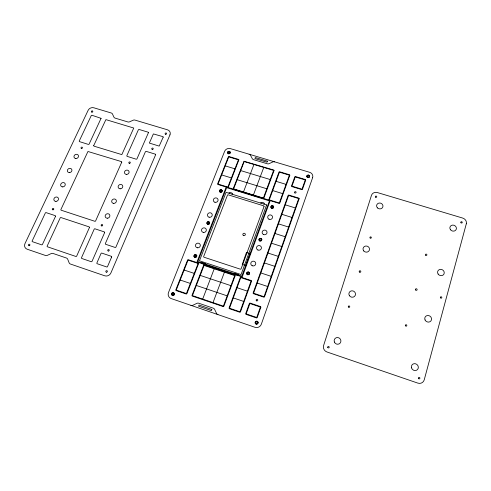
<?xml version="1.0" encoding="UTF-8"?>
<svg xmlns="http://www.w3.org/2000/svg" width="491" height="491" viewBox="0 0 491 491"><rect width="100%" height="100%" fill="white"/><g stroke="black" fill="none" stroke-linecap="round" stroke-linejoin="round"><path stroke-width="0.74" d="M213.008 302.616L224.436 272.18M253.411 194.995L263.753 167.449M202.685 299.105L214.223 268.798M243.493 191.926L253.939 164.491M232.096 194.19C234.6 193.436 227.621 191.214 229.162 193.282M263.949 204.084C266.619 203.243 259.316 201.12 261.003 203.17M225.222 165.878L234.944 168.836M240.688 170.58L270.234 179.553M276.077 181.332L286.057 184.364M221.656 174.931L231.408 177.92M237.171 179.688L266.822 188.771M272.689 190.569L282.699 193.638M285.253 204.833L295.386 207.963M281.859 214.303L292.028 217.47M278.434 223.853L288.64 227.063M274.978 233.495L285.222 236.742M271.492 243.223L281.773 246.513M267.976 253.037L278.293 256.37M264.422 262.949L274.782 266.318M260.838 272.947L271.235 276.359M257.216 283.037L267.656 286.499M184.15 270.032L194.252 273.407M200.224 275.402L230.96 285.67M237.043 287.708L247.433 291.175M180.203 280.023L190.348 283.442M196.339 285.461L227.192 295.864M233.299 297.92L243.72 301.437M217.943 314.596A2.633 2.565 -32.2 0 1 216.476 313.289L214.684 309.471A2.633 2.553 -33.4 0 0 213.223 308.164L198.818 303.248A2.627 2.529 -34.7 0 0 196.836 303.37L192.938 305.224A2.621 2.523 -34.9 0 1 190.95 305.347M274.635 161.846A2.449 2.234 -3.8 0 0 272.769 161.975L269.148 163.638A2.443 2.228 -4.7 0 1 267.282 163.773L253.632 159.679A2.437 2.216 -6.8 0 1 252.245 158.568L250.514 155.322A2.43 2.21 -7.6 0 0 249.133 154.217M101.072 118.337L89.055 144.219L88.374 144.422L79.333 141.568L79.247 141.015L91.308 115.477L91.977 115.275L101.072 118.337M250.042 253.595L246.464 252.46L242.235 264.526L245.703 265.447L250.036 253.663M93.671 145.686L94.02 146.165L121.836 154.61L133.748 128.041L105.89 119.62L93.671 145.686M238.865 159.882L228.327 187.089A0.614 0.571 -11.5 0 1 227.542 187.452L218.035 184.512A0.614 0.565 -13 0 1 217.673 183.794L228.401 156.733L229.064 156.555L238.46 159.385L238.865 159.882M163.227 137.099L159.194 146.103L149.356 143.077L153.382 133.92L162.852 136.621L163.227 137.099M155.672 154.647L115.925 247.065A0.638 0.583 -32.7 0 1 115.103 247.446L105.694 244.297A0.638 0.577 -33.1 0 1 105.369 243.542L145.44 151.682L146.201 151.369L155.297 154.156L155.672 154.647M238.35 274.807L237.705 275.248L234.612 274.217L234.373 273.702L234.974 273.352L238.35 274.807M148.448 132.65L136.897 159.004L136.21 159.213L126.966 156.31L126.831 155.721L138.437 129.673L139.113 129.471L148.086 132.171L148.448 132.65M121.774 162.091L95.616 220.907A0.626 0.565 -31.1 0 1 94.806 221.275L61.215 210.222A0.626 0.552 -32.2 0 1 60.921 209.491L87.944 151.486L121.412 161.6L121.774 162.091M205.612 263.974L204.999 264.422L201.93 263.403L201.697 262.894L202.298 262.55L205.612 263.974M466.309 223.798L424.224 379.868A5.45 5.045 44.9 0 1 417.786 383.097L326.938 351.961A5.155 4.99 40.8 0 1 323.606 345.511L371.478 195.338A4.787 4.364 12.5 0 1 377.37 192.558L462.694 218.072A4.996 4.45 22.5 0 1 466.309 223.798M312.62 177.674L261.322 324.244A4.959 4.91 -13.3 0 1 255.001 327.301L171.187 298.571A4.898 4.658 -35.3 0 1 168.487 292.55L224.645 151.271A4.542 4.112 -10.3 0 1 230.445 148.632L309.606 172.298A4.652 4.266 1.8 0 1 312.62 177.674M260.396 307.059L256.713 317.481L246.157 313.89L249.882 303.512L260.396 307.059M298.712 198.548L264.041 296.73L253.565 293.225L288.616 195.449L298.712 198.548M305.273 179.958L302.008 189.207L291.949 186.15L295.251 176.938L305.273 179.958M255.645 321.507L255.136 322.937L256.136 324.078L257.634 323.79L258.137 322.36L257.143 321.218L255.645 321.507M307.225 175.367L306.783 176.613L307.74 177.589L309.146 177.319L309.582 176.073L308.624 175.097L307.225 175.367M260.807 307.366L257.235 317.487A0.657 0.651 -11.8 0 1 256.394 317.892L246.151 314.406A0.657 0.644 -19.6 0 1 245.752 313.583L249.36 303.506A0.657 0.644 -14.1 0 1 250.195 303.107L260.402 306.544A0.657 0.644 -7.3 0 1 260.807 307.366M299.111 198.818L264.557 296.73A0.657 0.638 -4.6 0 1 263.728 297.129L253.559 293.728A0.651 0.638 -10.3 0 1 253.16 292.924L288.125 195.455A0.626 0.577 -0.7 0 1 288.911 195.087L298.706 198.088A0.626 0.583 1.2 0 1 299.111 198.818M305.672 180.228L302.499 189.207A0.626 0.577 1.3 0 1 301.713 189.575L291.949 186.605A0.62 0.571 -0.4 0 1 291.556 185.88L294.766 176.938A0.62 0.571 -0.2 0 1 295.545 176.576L305.273 179.503A0.62 0.571 1.4 0 1 305.672 180.228M251.104 281.018L239.976 311.791L229.512 308.231L240.756 277.587L251.104 281.018M289.383 175.17L279.318 202.998L269.264 199.892L279.44 172.175L289.383 175.17M251.509 281.312L240.498 311.797A0.657 0.644 -22.9 0 1 239.657 312.196L229.5 308.741A0.657 0.638 -26.5 0 1 229.107 307.925L240.246 277.587A0.644 0.626 -14.4 0 1 241.075 277.194L251.116 280.521A0.651 0.626 -10.6 0 1 251.509 281.312M289.77 175.434L279.809 202.998A0.626 0.583 -2.3 0 1 279.017 203.366L269.264 200.353A0.626 0.577 -4.2 0 1 268.878 199.616L278.949 172.175A0.614 0.565 -2.8 0 1 279.735 171.813L289.383 174.722A0.62 0.565 -1.2 0 1 289.77 175.434M249.545 273.094L249.047 274.463L247.587 274.739L246.617 273.659L247.114 272.296L248.581 272.014L249.545 273.094M261.807 239.381L261.322 240.707L259.88 240.983L258.923 239.939L259.408 238.614L260.844 238.338L261.807 239.381M273.69 206.705L273.223 207.988L271.805 208.258L270.854 207.251L271.32 205.968L272.738 205.698L273.69 206.705M270.228 200.506L242.229 276.936L197.001 261.967L226.265 186.918L270.228 200.506M264.017 206.576L241.112 268.773A0.644 0.62 -13.5 0 1 240.289 269.16L204.06 257.235A0.638 0.608 -21.9 0 1 203.691 256.462L227.45 195.191A0.62 0.571 -11.8 0 1 228.241 194.829L263.63 205.833A0.626 0.583 -5.3 0 1 264.017 206.576M266.625 204.937L241.056 274.555L199.463 260.807L226.093 192.349L266.625 204.937M269.436 200.874L241.836 276.138L197.824 261.58L226.633 187.636L269.436 200.874M234.698 275.58L223.38 306.145L192.423 295.613L204.072 265.435L234.698 275.58M273.616 170.42L263.379 198.076L233.624 188.875L244.174 161.551L273.616 170.42M235.097 275.874L223.896 306.151A0.657 0.638 -28.2 0 1 223.061 306.55L192.398 296.116A0.651 0.626 -32.6 0 1 192.024 295.312L203.569 265.428A0.644 0.614 -23.4 0 1 204.391 265.048L234.71 275.083A0.644 0.62 -16.5 0 1 235.097 275.874M274.003 170.684L263.87 198.069A0.62 0.577 -5.4 0 1 263.078 198.438L233.612 189.33A0.62 0.571 -10.6 0 1 233.243 188.605L243.984 161.238L273.616 169.972A0.614 0.565 -3.8 0 1 274.003 170.684M211.836 309.41L211.375 310.625L198.597 306.249L199.058 305.04L211.836 309.41M267.399 161.152L267 162.214L254.903 158.587L255.308 157.531L267.399 161.152M198.125 263.464L186.408 293.569L176.226 290.107L188.053 260.126L198.125 263.464M238.454 159.827L227.842 187.089L218.053 184.064L228.763 156.905L238.454 159.827M198.511 263.759L186.918 293.575A0.651 0.626 -33.1 0 1 186.083 293.968L176.201 290.604A0.651 0.62 -33.8 0 1 175.839 289.807L187.55 260.126A0.638 0.608 -25.8 0 1 188.372 259.739L198.143 262.98A0.638 0.608 -24.4 0 1 198.511 263.759M196.793 255.719L196.271 257.057L194.829 257.333L193.908 256.277L194.43 254.939L195.872 254.663L196.793 255.719M209.7 222.724L209.197 224.019L207.773 224.295L206.858 223.27L207.368 221.975L208.785 221.705L209.7 222.724M222.22 190.723L221.729 191.981L220.324 192.251L219.416 191.263L219.913 190.011L221.312 189.741L222.22 190.723M174.434 293.796L173.888 295.177L172.421 295.459L171.5 294.361L172.046 292.98L173.513 292.697L174.434 293.796M230.273 152.284L229.794 153.493L228.419 153.757L227.523 152.811L228.002 151.602L229.377 151.338L230.273 152.284A1.363 1.234 -10.3 0 1 228.401 153.72A1.363 1.234 -10.3 0 1 228.051 151.609A1.363 1.234 -10.3 0 1 230.242 152.32M169.966 134.865L110.929 272.898A4.855 4.456 -36.9 0 1 104.718 275.789L70.44 264.035A2.584 2.326 -37.5 0 1 69.139 262.814L67.703 259.242A2.584 2.32 -37.6 0 0 66.408 258.02L53.071 253.466A2.578 2.295 -37.6 0 0 51.181 253.595L47.351 255.351A2.572 2.289 -37.5 0 1 45.46 255.473L27.158 249.201A4.806 4.229 -37.3 0 1 25.004 243.554L88.141 110.309A4.413 3.799 -22.5 0 1 93.842 107.793L111.242 112.991A2.357 2.044 -21.3 0 1 112.476 114.022L113.894 117.085A2.363 2.05 -20.9 0 0 115.133 118.122L127.838 121.934A2.363 2.068 -20.1 0 0 129.624 121.805L133.178 120.221A2.369 2.074 -19.7 0 1 134.97 120.086L167.486 129.808A4.474 3.971 -17.3 0 1 169.966 134.865M111.617 257.063L107.523 266.576A0.644 0.589 -36.1 0 1 106.7 266.957L97.218 263.735A0.644 0.589 -36.3 0 1 96.899 262.961L101.029 253.491A0.638 0.583 -34.7 0 1 101.852 253.117L111.291 256.296A0.644 0.589 -34.5 0 1 111.617 257.063M104.614 232.648L92.038 261.31A0.644 0.583 -36.3 0 1 91.216 261.691L81.813 258.493A0.644 0.583 -36.4 0 1 81.5 257.726L94.18 229.193A0.632 0.571 -32.1 0 1 94.99 228.818L104.295 231.899A0.632 0.571 -31.8 0 1 104.614 232.648M89.405 227.609L76.676 256.087A0.644 0.577 -36.5 0 1 75.853 256.462L47.467 246.801A0.638 0.571 -36.7 0 1 47.167 246.052L60.184 217.924A0.626 0.559 -33.1 0 1 60.994 217.562L89.092 226.867A0.632 0.565 -32.3 0 1 89.405 227.609M55.501 216.371L42.435 244.438A0.638 0.565 -36.7 0 1 41.618 244.813L32.461 241.701A0.638 0.565 -36.8 0 1 32.173 240.952L45.338 213.008A0.626 0.552 -33.4 0 1 46.142 212.64L55.201 215.641A0.626 0.552 -33.2 0 1 55.501 216.371M405.394 325.705A0.767 0.712 35.1 0 0 406.689 325.914A0.767 0.712 35.1 0 0 406.155 324.729A0.767 0.712 35.1 0 0 405.394 325.705M327.749 347.376A0.755 0.73 40.8 0 0 329.013 347.677A0.755 0.73 40.8 0 0 328.608 346.443A0.755 0.73 40.8 0 0 327.749 347.376M418.4 378.291A0.798 0.743 44.9 0 0 419.701 378.702A0.798 0.743 44.9 0 0 419.32 377.401A0.798 0.743 44.9 0 0 418.4 378.291M425.599 255.167A0.737 0.675 24.2 0 0 426.851 255.099A0.737 0.675 24.2 0 0 426.09 254.105A0.737 0.675 24.2 0 0 425.599 255.167M460.957 222.73A0.73 0.651 22.5 0 0 462.197 222.662A0.73 0.651 22.5 0 0 461.43 221.699A0.73 0.651 22.5 0 0 460.957 222.73M375.59 197.173A0.7 0.638 12.5 0 0 376.738 196.873A0.7 0.638 12.5 0 0 375.842 196.093A0.7 0.638 12.5 0 0 375.59 197.173M348.395 306.992A0.743 0.706 27.4 0 0 349.666 307.016A0.743 0.706 27.4 0 0 349.015 305.93A0.743 0.706 27.4 0 0 348.395 306.992M370.134 237.982A0.718 0.663 16.5 0 0 371.331 237.748A0.718 0.663 16.5 0 0 370.478 236.883A0.718 0.663 16.5 0 0 370.134 237.982M440.439 297.779A0.761 0.7 31.2 0 0 441.728 297.89A0.761 0.7 31.2 0 0 441.096 296.767A0.761 0.7 31.2 0 0 440.439 297.779M411.519 367.845A3.597 3.345 43.1 0 0 417.381 369.68A3.597 3.345 43.1 0 0 415.681 363.813A3.597 3.345 43.1 0 0 411.519 367.845M450.542 229.794A3.333 2.983 22.6 0 0 456.176 229.481A3.333 2.983 22.6 0 0 452.677 225.087A3.333 2.983 22.6 0 0 450.542 229.794M438.119 274.052A3.406 3.106 27.5 0 0 443.901 274.138A3.406 3.106 27.5 0 0 440.703 269.338A3.406 3.106 27.5 0 0 438.119 274.052M425.071 319.966A3.498 3.222 34.3 0 0 430.957 320.899A3.498 3.222 34.3 0 0 428.465 315.529A3.498 3.222 34.3 0 0 425.071 319.966M334.396 342.061A3.431 3.308 38.1 0 0 340.214 343.019A3.431 3.308 38.1 0 0 337.961 337.575A3.431 3.308 38.1 0 0 334.396 342.061M377.493 207.926A3.21 2.934 13.9 0 0 382.857 206.883A3.21 2.934 13.9 0 0 379.003 203.071A3.21 2.934 13.9 0 0 377.493 207.926M363.77 250.956A3.277 3.056 17.6 0 0 369.33 250.269A3.277 3.056 17.6 0 0 365.727 246.034A3.277 3.056 17.6 0 0 363.77 250.956M349.488 295.778A3.345 3.185 24.5 0 0 355.214 295.478A3.345 3.185 24.5 0 0 351.9 290.813A3.345 3.185 24.5 0 0 349.488 295.778M415.589 289.935A0.853 0.786 28.9 0 0 417.037 289.96A0.853 0.786 28.9 0 0 416.251 288.745A0.853 0.786 28.9 0 0 415.589 289.935M359.375 272.014A0.829 0.779 20.7 0 0 360.781 271.842A0.829 0.779 20.7 0 0 359.872 270.762A0.829 0.779 20.7 0 0 359.375 272.014M126.31 174.391A2.363 2.111 -23.8 0 0 128.998 171.42A2.363 2.111 -23.8 0 0 125.058 170.954A2.363 2.111 -23.8 0 0 126.31 174.391M120.129 188.802A2.381 2.136 -25.6 0 0 122.621 185.635A2.381 2.136 -25.6 0 0 118.613 185.426A2.381 2.136 -25.6 0 0 120.129 188.802M113.697 203.403A2.406 2.167 -27.5 0 0 116.22 200.187A2.406 2.167 -27.5 0 0 112.181 199.972A2.406 2.167 -27.5 0 0 113.697 203.403M107.345 218.213A2.424 2.191 -29.6 0 0 109.653 214.812A2.424 2.191 -29.6 0 0 105.559 214.862A2.424 2.191 -29.6 0 0 107.345 218.213M75.872 158.513A2.345 2.044 -26.6 0 0 78.376 155.451A2.345 2.044 -26.6 0 0 74.466 155.26A2.345 2.044 -26.6 0 0 75.872 158.513M69.427 172.611A2.363 2.068 -28.2 0 0 71.729 169.37A2.363 2.068 -28.2 0 0 67.764 169.438A2.363 2.068 -28.2 0 0 69.427 172.611M62.731 186.899A2.387 2.093 -29.8 0 0 65.064 183.616A2.387 2.093 -29.8 0 0 61.068 183.677A2.387 2.093 -29.8 0 0 62.731 186.899M55.943 201.39A2.406 2.117 -31.5 0 0 58.3 198.063A2.406 2.117 -31.5 0 0 54.28 198.119A2.406 2.117 -31.5 0 0 55.943 201.39M268.97 219.201A2.437 2.289 -3.8 0 0 272.566 217.096A2.437 2.289 -3.8 0 0 268.853 215.242A2.437 2.289 -3.8 0 0 268.97 219.201M263.415 234.471A2.455 2.32 -5 0 0 267.043 232.335A2.455 2.32 -5 0 0 263.311 230.445A2.455 2.32 -5 0 0 263.415 234.471M257.941 250.029A2.473 2.357 -6.5 0 0 261.427 247.63A2.473 2.357 -6.5 0 0 257.536 245.973A2.473 2.357 -6.5 0 0 257.941 250.029M252.227 265.748A2.492 2.394 -8.7 0 0 255.743 263.317A2.492 2.394 -8.7 0 0 251.828 261.629A2.492 2.394 -8.7 0 0 252.227 265.748M214.978 202.274A2.4 2.228 -14.2 0 0 218.035 199.561A2.4 2.228 -14.2 0 0 214.088 198.524A2.4 2.228 -14.2 0 0 214.978 202.274M209.117 217.212A2.418 2.259 -16.3 0 0 212.204 214.463A2.418 2.259 -16.3 0 0 208.233 213.401A2.418 2.259 -16.3 0 0 209.117 217.212M203.335 232.403A2.443 2.289 -18.7 0 0 206.245 229.414A2.443 2.289 -18.7 0 0 202.169 228.616A2.443 2.289 -18.7 0 0 203.335 232.403M197.474 247.795A2.461 2.32 -21.7 0 0 200.187 244.586A2.461 2.32 -21.7 0 0 196.026 244.052A2.461 2.32 -21.7 0 0 197.474 247.795M243.634 235.582A1.264 1.197 -10.2 0 0 245.334 234.244A1.264 1.197 -10.2 0 0 243.29 233.538A1.264 1.197 -10.2 0 0 243.634 235.582M129.385 163.325A0.755 0.675 -22.8 0 0 130.25 162.374A0.755 0.675 -22.8 0 0 128.986 162.226A0.755 0.675 -22.8 0 0 129.385 163.325M101.852 225.934A0.786 0.712 -31.1 0 0 102.607 224.829A0.786 0.712 -31.1 0 0 101.281 224.847A0.786 0.712 -31.1 0 0 101.852 225.934M53.01 209.81A0.779 0.687 -32.6 0 0 53.697 208.687A0.779 0.687 -32.6 0 0 52.39 208.792A0.779 0.687 -32.6 0 0 53.01 209.81M81.623 148.466A0.749 0.657 -25.6 0 0 82.42 147.484A0.749 0.657 -25.6 0 0 81.168 147.423A0.749 0.657 -25.6 0 0 81.623 148.466M152.29 149.411A0.755 0.669 -19.5 0 0 153.204 148.528A0.755 0.669 -19.5 0 0 151.958 148.3A0.755 0.669 -19.5 0 0 152.29 149.411M108.48 251.024A0.798 0.73 -33.7 0 0 109.155 249.851A0.798 0.73 -33.7 0 0 107.811 249.956A0.798 0.73 -33.7 0 0 108.48 251.024M106.651 272.174A0.81 0.743 -36.9 0 0 107.253 270.94A0.81 0.743 -36.9 0 0 105.89 271.136A0.81 0.743 -36.9 0 0 106.651 272.174M165.657 134.282A0.749 0.663 -17.3 0 0 166.559 133.411A0.749 0.663 -17.3 0 0 165.326 133.19A0.749 0.663 -17.3 0 0 165.657 134.282M29.178 245.709A0.804 0.706 -37.3 0 0 29.81 244.512A0.804 0.706 -37.3 0 0 28.478 244.702A0.804 0.706 -37.3 0 0 29.178 245.709M91.94 112.138A0.737 0.632 -22.5 0 0 92.787 111.242A0.737 0.632 -22.5 0 0 91.572 111.107A0.737 0.632 -22.5 0 0 91.94 112.138M271.897 207.625A0.786 0.73 -3.5 0 0 273.051 206.95A0.786 0.73 -3.5 0 0 271.861 206.361A0.786 0.73 -3.5 0 0 271.897 207.625M247.795 274.107A0.804 0.779 -11.2 0 0 248.876 273.241A0.804 0.779 -11.2 0 0 247.574 272.781A0.804 0.779 -11.2 0 0 247.795 274.107M195.215 256.756A0.798 0.755 -23.7 0 0 196.093 255.707A0.798 0.755 -23.7 0 0 194.743 255.535A0.798 0.755 -23.7 0 0 195.215 256.756M220.533 191.668A0.773 0.712 -12.9 0 0 221.576 190.864A0.773 0.712 -12.9 0 0 220.342 190.453A0.773 0.712 -12.9 0 0 220.533 191.668M294.907 192.938A0.779 0.724 0.3 0 0 296.098 192.349A0.779 0.724 0.3 0 0 294.95 191.693A0.779 0.724 0.3 0 0 294.907 192.938M256.627 300.848A0.816 0.798 -9.1 0 0 257.781 300.038A0.816 0.798 -9.1 0 0 256.498 299.467A0.816 0.798 -9.1 0 0 256.627 300.848M256.345 323.416A0.829 0.816 -13.3 0 0 257.456 322.507A0.829 0.816 -13.3 0 0 256.112 322.016A0.829 0.816 -13.3 0 0 256.345 323.416M307.734 176.92A0.773 0.712 1.8 0 0 308.956 176.416A0.773 0.712 1.8 0 0 307.863 175.692A0.773 0.712 1.8 0 0 307.734 176.92M172.992 294.864A0.816 0.773 -35.3 0 0 173.648 293.63A0.816 0.773 -35.3 0 0 172.261 293.735A0.816 0.773 -35.3 0 0 172.992 294.864M228.622 153.198A0.755 0.687 -10.3 0 0 229.641 152.425A0.755 0.687 -10.3 0 0 228.425 152.026A0.755 0.687 -10.3 0 0 228.622 153.198M307.372 177.38A1.393 1.277 1.8 0 0 309.575 176.472A1.393 1.277 1.8 0 0 307.605 175.177A1.393 1.277 1.8 0 0 307.372 177.38M271.603 208.141A1.412 1.313 -3.5 0 0 273.677 206.932A1.412 1.313 -3.5 0 0 271.529 205.864A1.412 1.313 -3.5 0 0 271.603 208.141M220.312 192.208A1.387 1.283 -12.9 0 0 222.19 190.76A1.387 1.283 -12.9 0 0 219.956 190.017A1.387 1.283 -12.9 0 0 220.312 192.208M195.105 257.358A1.436 1.356 -23.7 0 0 196.688 255.48A1.436 1.356 -23.7 0 0 194.258 255.16A1.436 1.356 -23.7 0 0 195.105 257.358M247.568 274.696A1.455 1.399 -11.2 0 0 249.514 273.137A1.455 1.399 -11.2 0 0 247.163 272.302A1.455 1.399 -11.2 0 0 247.568 274.696M256.118 324.029A1.491 1.473 -13.3 0 0 258.106 322.397A1.491 1.473 -13.3 0 0 255.694 321.513A1.491 1.473 -13.3 0 0 256.118 324.029M173.01 295.496A1.473 1.399 -35.3 0 0 174.195 293.274A1.473 1.399 -35.3 0 0 171.69 293.465A1.473 1.399 -35.3 0 0 173.01 295.496M260.034 240.351A0.792 0.755 -6.1 0 0 261.157 239.583A0.792 0.755 -6.1 0 0 259.905 239.049A0.792 0.755 -6.1 0 0 260.034 240.351M208.043 223.706A0.786 0.737 -17.2 0 0 209.043 222.816A0.786 0.737 -17.2 0 0 207.754 222.472A0.786 0.737 -17.2 0 0 208.043 223.706M259.77 240.903A1.43 1.356 -6.1 0 0 261.789 239.516A1.43 1.356 -6.1 0 0 259.536 238.565A1.43 1.356 -6.1 0 0 259.77 240.903M207.853 224.277A1.412 1.32 -17.2 0 0 209.651 222.669A1.412 1.32 -17.2 0 0 207.337 222.049A1.412 1.32 -17.2 0 0 207.853 224.277"/></g></svg>
